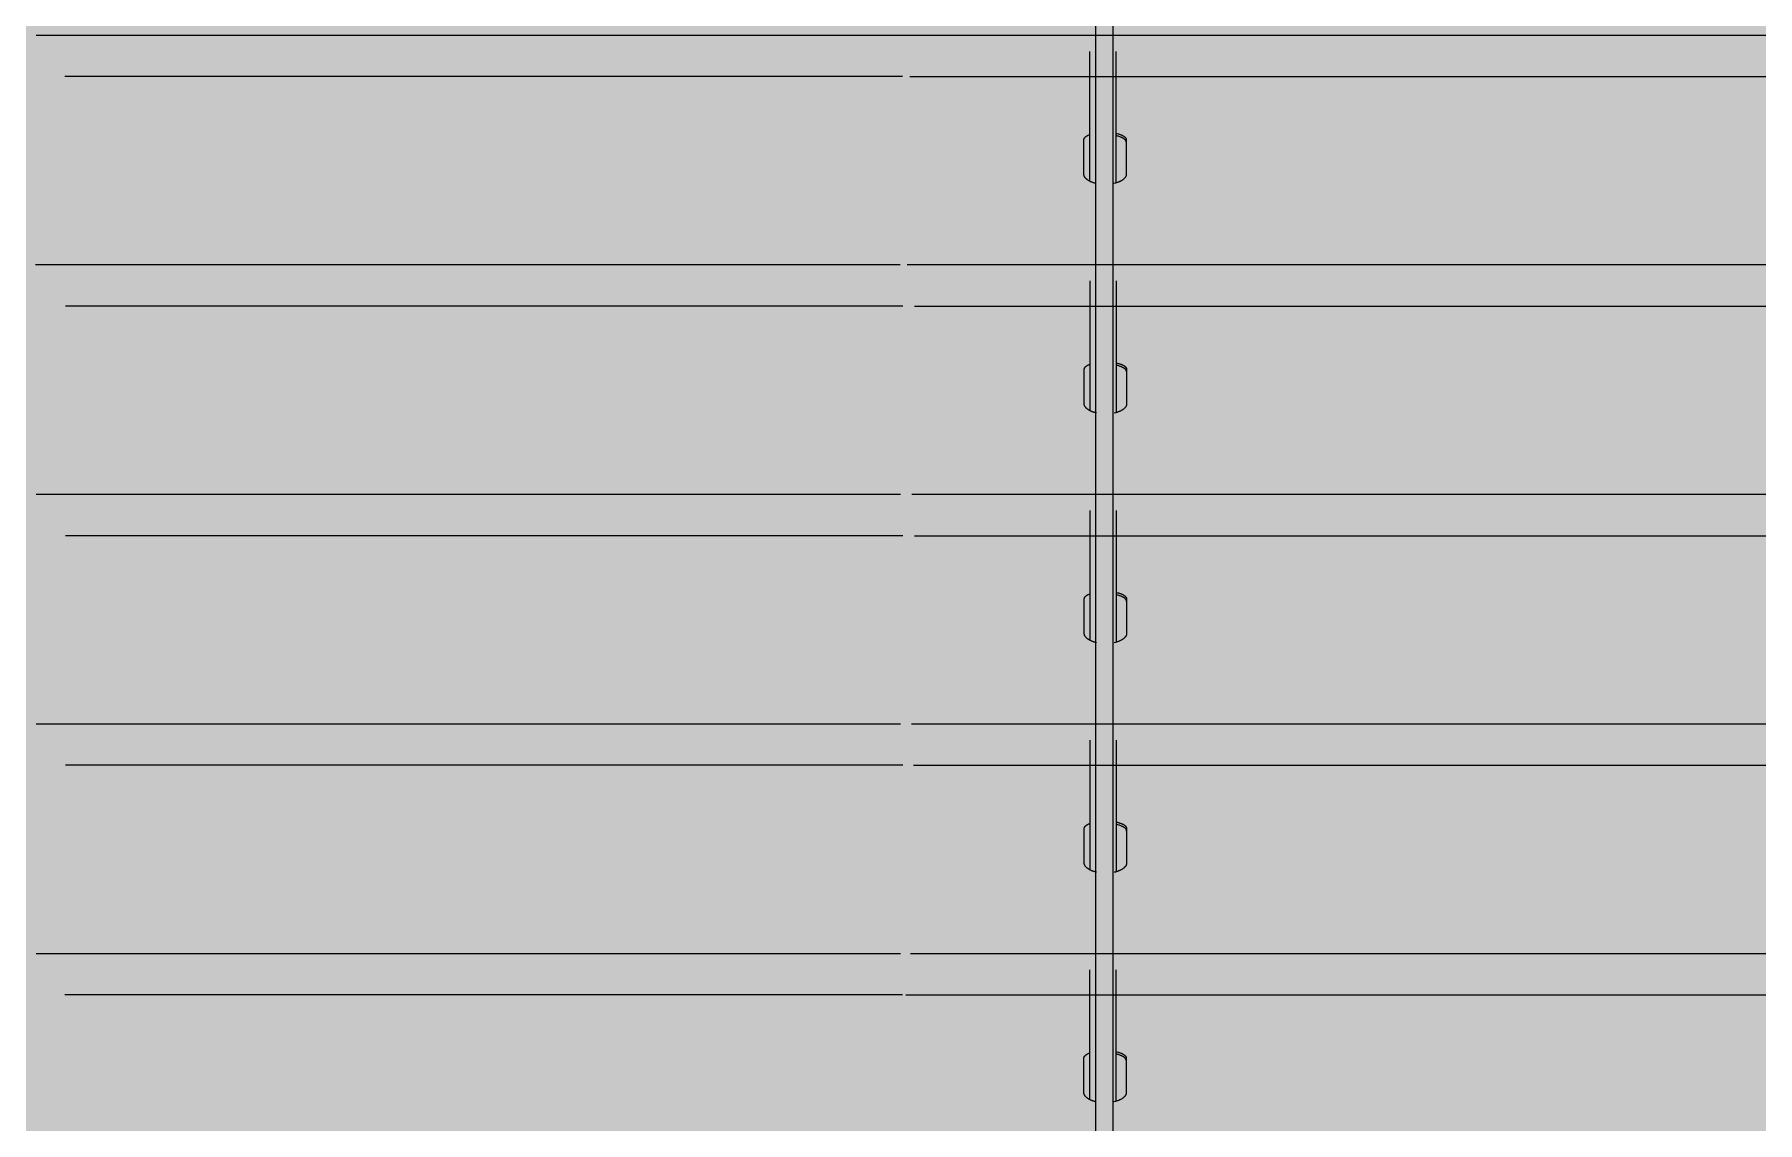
# Model space of a CAD drawing. Header units: millimetres. Extents: x 126 to 12547, y 1644 to 26714.
# Drawn here: x 840.5 to 934.3, y 25407.9 to 25467.1 of the extents above; entities that cross this region are included whole.
import ezdxf

# ---------------------------------------------------------------- set-up
doc = ezdxf.new("R2010")
doc.units = ezdxf.units.MM
doc.layers.add('cono piramide', color=4, linetype='Continuous')
for name, color, linetype, lineweight in [('F_ARREDI_pareti', 1, 'Continuous', 0), ('F_INFISSI', 4, 'Continuous', 5), ('F_MINERAL WALL', 6, 'Continuous', 5), ('F_Tendaggio', 252, 'Continuous', 5), ('F_VETRO', 140, 'Continuous', 5)]:
    doc.layers.add(name, color=color, linetype=linetype, lineweight=lineweight)

# ---------------------------------------------------------------- blocks, each defined once
blk = doc.blocks.new('TENDAGGIO_infisso piccolo_prospetto_fronte')
at = {"layer": 'F_Tendaggio'}
for p, q in [((734476.42, 513564.566), (734718.004, 513564.566)), ((734476.977, 513562.309), (734718.561, 513562.309)), ((734476.816, 513552.068), (734718.4, 513552.068)), ((734477.23, 513549.811), (734718.814, 513549.811)), ((734477.069, 513539.571), (734718.653, 513539.571)), ((734477.213, 513537.313), (734718.797, 513537.313)), ((734477.052, 513527.073), (734718.636, 513527.073)), ((734477.159, 513524.816), (734718.743, 513524.816)), ((734476.998, 513514.575), (734718.582, 513514.575)), ((734476.752, 513512.317), (734718.337, 513512.317))]:
    blk.add_line(p, q, dxfattribs=at)
for points in [[(734487.071, 514024.902), (734487.072, 513364.885)], [(734488.029, 513364.838), (734488.033, 513715.015)], [(734429.419, 513564.566), (734476.457, 513564.566)], [(734486.738, 513563.68), (734486.738, 513556.619)], [(734488.18, 513563.68), (734488.18, 513556.513)], [(734476.561, 513562.308), (734430.994, 513562.308)], [(734486.438, 513556.992), (734486.438, 513558.866), (734486.439, 513558.871), (734486.439, 513558.876), (734486.44, 513558.882), (734486.441, 513558.887), (734486.442, 513558.892), (734486.443, 513558.897), (734486.444, 513558.903), (734486.445, 513558.908), (734486.447, 513558.913), (734486.449, 513558.918), (734486.451, 513558.923), (734486.453, 513558.929), (734486.455, 513558.934), (734486.458, 513558.939), (734486.461, 513558.944), (734486.463, 513558.949), (734486.466, 513558.954), (734486.47, 513558.959), (734486.473, 513558.964), (734486.476, 513558.969), (734486.48, 513558.974), (734486.484, 513558.979), (734486.488, 513558.984), (734486.492, 513558.989), (734486.496, 513558.994), (734486.501, 513558.999), (734486.506, 513559.004), (734486.511, 513559.009), (734486.516, 513559.014), (734486.521, 513559.018), (734486.526, 513559.023), (734486.536, 513559.032), (734486.546, 513559.04), (734486.557, 513559.048), (734486.568, 513559.056), (734486.58, 513559.064), (734486.592, 513559.072), (734486.604, 513559.079), (734486.617, 513559.087), (734486.631, 513559.095), (734486.645, 513559.102), (734486.659, 513559.109), (734486.674, 513559.116), (734486.705, 513559.13), (734486.738, 513559.144)], [(734488.18, 513559.221), (734488.24, 513559.207), (734488.299, 513559.192), (734488.327, 513559.184), (734488.355, 513559.176), (734488.382, 513559.167), (734488.408, 513559.158), (734488.447, 513559.143), (734488.466, 513559.136), (734488.484, 513559.128), (734488.502, 513559.12), (734488.519, 513559.112), (734488.536, 513559.104), (734488.551, 513559.095), (734488.567, 513559.087), (734488.582, 513559.078), (734488.596, 513559.069), (734488.61, 513559.06), (734488.623, 513559.051), (734488.635, 513559.042), (734488.647, 513559.033), (734488.658, 513559.023), (734488.663, 513559.018), (734488.668, 513559.014), (734488.673, 513559.009), (734488.678, 513559.004), (734488.683, 513558.999), (734488.688, 513558.994), (734488.692, 513558.989), (734488.696, 513558.984), (734488.7, 513558.979), (734488.704, 513558.974), (734488.708, 513558.969), (734488.711, 513558.964), (734488.714, 513558.959), (734488.718, 513558.954), (734488.721, 513558.949), (734488.724, 513558.944), (734488.726, 513558.939), (734488.729, 513558.934), (734488.731, 513558.929), (734488.733, 513558.923), (734488.735, 513558.918), (734488.737, 513558.913), (734488.739, 513558.908), (734488.74, 513558.903), (734488.741, 513558.897), (734488.743, 513558.892), (734488.743, 513558.887), (734488.744, 513558.882), (734488.745, 513558.876), (734488.745, 513558.871), (734488.746, 513558.866), (734488.746, 513557.324), (734488.745, 513556.977), (734488.745, 513556.971), (734488.745, 513556.968), (734488.744, 513556.965), (734488.744, 513556.961), (734488.744, 513556.957), (734488.743, 513556.954), (734488.742, 513556.95), (734488.741, 513556.943), (734488.739, 513556.936), (734488.738, 513556.929), (734488.736, 513556.922), (734488.734, 513556.915), (734488.732, 513556.909), (734488.73, 513556.901), (734488.727, 513556.894), (734488.724, 513556.886), (734488.721, 513556.879), (734488.716, 513556.868), (734488.711, 513556.858), (734488.705, 513556.847), (734488.699, 513556.837), (734488.692, 513556.826), (734488.685, 513556.816), (734488.678, 513556.806), (734488.67, 513556.796), (734488.662, 513556.787), (734488.654, 513556.777), (734488.646, 513556.768), (734488.637, 513556.759), (734488.63, 513556.751), (734488.622, 513556.744), (734488.614, 513556.736), (734488.606, 513556.729), (734488.589, 513556.715), (734488.573, 513556.701), (734488.555, 513556.688), (734488.537, 513556.675), (734488.519, 513556.663), (734488.501, 513556.651), (734488.478, 513556.637), (734488.454, 513556.624), (734488.431, 513556.611), (734488.406, 513556.599), (734488.382, 513556.587), (734488.357, 513556.576), (734488.333, 513556.566), (734488.307, 513556.556), (734488.279, 513556.545), (734488.25, 513556.535), (734488.221, 513556.525), (734488.192, 513556.516), (734488.163, 513556.508), (734488.133, 513556.5), (734488.074, 513556.485)], [(734488.746, 513558.73), (734488.745, 513558.736), (734488.745, 513558.742), (734488.745, 513558.747), (734488.744, 513558.753), (734488.743, 513558.759), (734488.742, 513558.765), (734488.74, 513558.771), (734488.739, 513558.776), (734488.737, 513558.782), (734488.735, 513558.788), (734488.733, 513558.794), (734488.73, 513558.8), (734488.728, 513558.805), (734488.725, 513558.811), (734488.722, 513558.816), (734488.719, 513558.822), (734488.715, 513558.827), (734488.711, 513558.833), (734488.707, 513558.839), (734488.703, 513558.844), (734488.699, 513558.85), (734488.695, 513558.855), (734488.69, 513558.861), (734488.685, 513558.866), (734488.68, 513558.871), (734488.675, 513558.877), (734488.669, 513558.882), (734488.663, 513558.887), (734488.657, 513558.893), (734488.651, 513558.898), (734488.645, 513558.903), (734488.639, 513558.908), (734488.625, 513558.919), (734488.611, 513558.929), (734488.596, 513558.939), (734488.58, 513558.948), (734488.563, 513558.958), (734488.546, 513558.967), (734488.528, 513558.976), (734488.509, 513558.986), (734488.492, 513558.993), (734488.475, 513559.001), (734488.438, 513559.016), (734488.399, 513559.03), (734488.359, 513559.043), (734488.316, 513559.056), (734488.272, 513559.068), (734488.227, 513559.079), (734488.18, 513559.09)], [(734487.112, 513556.485), (734487.079, 513556.492), (734487.047, 513556.501), (734487.014, 513556.51), (734486.983, 513556.519), (734486.952, 513556.529), (734486.922, 513556.539), (734486.892, 513556.55), (734486.864, 513556.561), (734486.836, 513556.572), (734486.808, 513556.585), (734486.782, 513556.597), (734486.756, 513556.61), (734486.731, 513556.623), (734486.707, 513556.637), (734486.684, 513556.651), (734486.661, 513556.665), (734486.648, 513556.674), (734486.635, 513556.683), (734486.622, 513556.693), (734486.61, 513556.702), (734486.598, 513556.712), (734486.587, 513556.721), (734486.576, 513556.731), (734486.565, 513556.74), (734486.555, 513556.75), (734486.545, 513556.76), (734486.536, 513556.77), (734486.527, 513556.78), (734486.519, 513556.79), (734486.51, 513556.801), (734486.503, 513556.811), (734486.495, 513556.821), (734486.489, 513556.831), (734486.482, 513556.842), (734486.476, 513556.852), (734486.471, 513556.863), (734486.466, 513556.873), (734486.463, 513556.879), (734486.461, 513556.884), (734486.459, 513556.889), (734486.457, 513556.895), (734486.455, 513556.9), (734486.453, 513556.905), (734486.451, 513556.911), (734486.449, 513556.916), (734486.448, 513556.921), (734486.447, 513556.927), (734486.445, 513556.932), (734486.444, 513556.938), (734486.443, 513556.943), (734486.442, 513556.948), (734486.441, 513556.954), (734486.44, 513556.959), (734486.44, 513556.965), (734486.439, 513556.97), (734486.439, 513556.975), (734486.439, 513556.981), (734486.438, 513556.986), (734486.438, 513556.992)], [(734429.398, 513552.068), (734476.436, 513552.068)], [(734486.758, 513551.182), (734486.758, 513544.122)], [(734488.2, 513551.182), (734488.2, 513544.015)], [(734476.581, 513549.811), (734431.014, 513549.811)], [(734486.459, 513544.494), (734486.459, 513546.368), (734486.459, 513546.374), (734486.46, 513546.379), (734486.46, 513546.384), (734486.461, 513546.39), (734486.462, 513546.395), (734486.463, 513546.4), (734486.464, 513546.405), (734486.466, 513546.411), (734486.468, 513546.416), (734486.469, 513546.421), (734486.471, 513546.426), (734486.474, 513546.431), (734486.476, 513546.436), (734486.478, 513546.442), (734486.481, 513546.447), (734486.484, 513546.452), (734486.487, 513546.457), (734486.49, 513546.462), (734486.493, 513546.467), (734486.497, 513546.472), (734486.501, 513546.477), (734486.504, 513546.482), (734486.508, 513546.487), (734486.513, 513546.492), (734486.517, 513546.497), (734486.521, 513546.502), (734486.526, 513546.507), (734486.531, 513546.511), (734486.536, 513546.516), (734486.541, 513546.521), (734486.547, 513546.526), (734486.556, 513546.534), (734486.567, 513546.542), (734486.577, 513546.551), (734486.588, 513546.559), (734486.6, 513546.566), (734486.612, 513546.574), (734486.625, 513546.582), (734486.638, 513546.59), (734486.651, 513546.597), (734486.665, 513546.604), (734486.68, 513546.612), (734486.695, 513546.619), (734486.725, 513546.633), (734486.758, 513546.646)], [(734488.2, 513546.723), (734488.261, 513546.71), (734488.319, 513546.695), (734488.348, 513546.687), (734488.375, 513546.678), (734488.402, 513546.67), (734488.429, 513546.66), (734488.468, 513546.646), (734488.486, 513546.638), (734488.505, 513546.631), (734488.522, 513546.623), (734488.539, 513546.615), (734488.556, 513546.606), (734488.572, 513546.598), (734488.587, 513546.589), (734488.602, 513546.581), (734488.616, 513546.572), (734488.63, 513546.563), (734488.643, 513546.554), (734488.655, 513546.545), (734488.667, 513546.535), (734488.678, 513546.526), (734488.684, 513546.521), (734488.689, 513546.516), (734488.694, 513546.511), (734488.699, 513546.507), (734488.704, 513546.502), (734488.708, 513546.497), (734488.712, 513546.492), (734488.717, 513546.487), (734488.721, 513546.482), (734488.724, 513546.477), (734488.728, 513546.472), (734488.732, 513546.467), (734488.735, 513546.462), (734488.738, 513546.457), (734488.741, 513546.452), (734488.744, 513546.447), (734488.747, 513546.442), (734488.749, 513546.436), (734488.752, 513546.431), (734488.754, 513546.426), (734488.756, 513546.421), (734488.757, 513546.416), (734488.759, 513546.411), (734488.761, 513546.405), (734488.762, 513546.4), (734488.763, 513546.395), (734488.764, 513546.39), (734488.765, 513546.384), (734488.765, 513546.379), (734488.766, 513546.374), (734488.766, 513546.368), (734488.766, 513544.827), (734488.766, 513544.48), (734488.765, 513544.473), (734488.765, 513544.47), (734488.765, 513544.467), (734488.765, 513544.463), (734488.764, 513544.46), (734488.764, 513544.456), (734488.763, 513544.453), (734488.762, 513544.445), (734488.76, 513544.438), (734488.758, 513544.431), (734488.757, 513544.425), (734488.755, 513544.418), (734488.753, 513544.411), (734488.75, 513544.404), (734488.748, 513544.396), (734488.745, 513544.389), (734488.741, 513544.382), (734488.736, 513544.371), (734488.731, 513544.36), (734488.725, 513544.35), (734488.719, 513544.339), (734488.713, 513544.329), (734488.706, 513544.319), (734488.698, 513544.309), (734488.691, 513544.299), (734488.683, 513544.289), (734488.675, 513544.28), (734488.667, 513544.271), (734488.658, 513544.262), (734488.65, 513544.254), (734488.643, 513544.246), (734488.635, 513544.239), (734488.627, 513544.231), (734488.61, 513544.217), (734488.593, 513544.203), (734488.576, 513544.19), (734488.558, 513544.178), (734488.54, 513544.165), (734488.521, 513544.154), (734488.498, 513544.14), (734488.475, 513544.126), (734488.451, 513544.114), (734488.427, 513544.101), (734488.403, 513544.09), (734488.378, 513544.079), (734488.353, 513544.068), (734488.328, 513544.058), (734488.299, 513544.048), (734488.271, 513544.037), (734488.242, 513544.028), (734488.212, 513544.019), (734488.183, 513544.01), (734488.154, 513544.002), (734488.094, 513543.988)], [(734488.766, 513546.232), (734488.766, 513546.238), (734488.766, 513546.244), (734488.765, 513546.25), (734488.764, 513546.256), (734488.763, 513546.262), (734488.762, 513546.267), (734488.761, 513546.273), (734488.759, 513546.279), (734488.757, 513546.285), (734488.755, 513546.291), (734488.753, 513546.297), (734488.751, 513546.302), (734488.748, 513546.308), (734488.745, 513546.314), (734488.742, 513546.319), (734488.739, 513546.324), (734488.736, 513546.33), (734488.732, 513546.336), (734488.728, 513546.341), (734488.724, 513546.347), (734488.72, 513546.352), (734488.715, 513546.358), (734488.71, 513546.363), (734488.705, 513546.369), (734488.7, 513546.374), (734488.695, 513546.379), (734488.69, 513546.385), (734488.684, 513546.39), (734488.678, 513546.395), (734488.672, 513546.401), (734488.666, 513546.406), (734488.659, 513546.411), (734488.646, 513546.421), (734488.631, 513546.431), (734488.616, 513546.441), (734488.6, 513546.451), (734488.584, 513546.46), (734488.567, 513546.47), (734488.549, 513546.479), (734488.53, 513546.488), (734488.513, 513546.496), (734488.495, 513546.504), (734488.458, 513546.518), (734488.42, 513546.533), (734488.379, 513546.546), (734488.337, 513546.559), (734488.293, 513546.571), (734488.247, 513546.582), (734488.2, 513546.592)], [(734487.133, 513543.987), (734487.1, 513543.995), (734487.067, 513544.003), (734487.035, 513544.012), (734487.003, 513544.022), (734486.973, 513544.031), (734486.942, 513544.042), (734486.913, 513544.052), (734486.884, 513544.064), (734486.856, 513544.075), (734486.829, 513544.087), (734486.802, 513544.1), (734486.776, 513544.112), (734486.751, 513544.126), (734486.727, 513544.139), (734486.704, 513544.153), (734486.682, 513544.168), (734486.668, 513544.177), (734486.655, 513544.186), (734486.643, 513544.195), (734486.631, 513544.205), (734486.619, 513544.214), (734486.607, 513544.224), (734486.596, 513544.233), (734486.586, 513544.243), (734486.576, 513544.253), (734486.566, 513544.263), (734486.556, 513544.273), (734486.548, 513544.283), (734486.539, 513544.293), (734486.531, 513544.303), (734486.523, 513544.313), (734486.516, 513544.324), (734486.509, 513544.334), (734486.503, 513544.344), (734486.497, 513544.355), (734486.491, 513544.365), (734486.486, 513544.376), (734486.484, 513544.381), (734486.481, 513544.387), (734486.479, 513544.392), (734486.477, 513544.397), (734486.475, 513544.403), (734486.473, 513544.408), (734486.472, 513544.413), (734486.47, 513544.419), (734486.468, 513544.424), (734486.467, 513544.429), (734486.466, 513544.435), (734486.465, 513544.44), (734486.463, 513544.446), (734486.463, 513544.451), (734486.462, 513544.456), (734486.461, 513544.462), (734486.46, 513544.467), (734486.46, 513544.473), (734486.459, 513544.478), (734486.459, 513544.483), (734486.459, 513544.489), (734486.459, 513544.494)], [(734429.419, 513539.571), (734476.457, 513539.571)], [(734486.758, 513538.685), (734486.758, 513531.625)], [(734488.2, 513538.685), (734488.2, 513531.518)], [(734476.581, 513537.314), (734431.014, 513537.314)], [(734486.459, 513531.997), (734486.459, 513533.871), (734486.459, 513533.876), (734486.46, 513533.882), (734486.46, 513533.887), (734486.461, 513533.892), (734486.462, 513533.897), (734486.463, 513533.903), (734486.464, 513533.908), (734486.466, 513533.913), (734486.468, 513533.918), (734486.469, 513533.924), (734486.471, 513533.929), (734486.474, 513533.934), (734486.476, 513533.939), (734486.478, 513533.944), (734486.481, 513533.949), (734486.484, 513533.954), (734486.487, 513533.959), (734486.49, 513533.964), (734486.493, 513533.97), (734486.497, 513533.975), (734486.501, 513533.98), (734486.504, 513533.985), (734486.508, 513533.99), (734486.513, 513533.994), (734486.517, 513533.999), (734486.521, 513534.004), (734486.526, 513534.009), (734486.531, 513534.014), (734486.536, 513534.019), (734486.541, 513534.024), (734486.547, 513534.028), (734486.556, 513534.037), (734486.567, 513534.045), (734486.577, 513534.053), (734486.588, 513534.061), (734486.6, 513534.069), (734486.612, 513534.077), (734486.625, 513534.085), (734486.638, 513534.092), (734486.651, 513534.1), (734486.665, 513534.107), (734486.68, 513534.114), (734486.695, 513534.121), (734486.725, 513534.135), (734486.758, 513534.149)], [(734488.2, 513534.226), (734488.261, 513534.212), (734488.319, 513534.197), (734488.348, 513534.189), (734488.375, 513534.181), (734488.402, 513534.172), (734488.429, 513534.163), (734488.468, 513534.148), (734488.486, 513534.141), (734488.505, 513534.133), (734488.522, 513534.125), (734488.539, 513534.117), (734488.556, 513534.109), (734488.572, 513534.101), (734488.587, 513534.092), (734488.602, 513534.083), (734488.616, 513534.075), (734488.63, 513534.066), (734488.643, 513534.057), (734488.655, 513534.047), (734488.667, 513534.038), (734488.678, 513534.028), (734488.684, 513534.024), (734488.689, 513534.019), (734488.694, 513534.014), (734488.699, 513534.009), (734488.704, 513534.004), (734488.708, 513533.999), (734488.712, 513533.994), (734488.717, 513533.99), (734488.721, 513533.985), (734488.724, 513533.98), (734488.728, 513533.975), (734488.732, 513533.97), (734488.735, 513533.964), (734488.738, 513533.959), (734488.741, 513533.954), (734488.744, 513533.949), (734488.747, 513533.944), (734488.749, 513533.939), (734488.752, 513533.934), (734488.754, 513533.929), (734488.756, 513533.924), (734488.757, 513533.918), (734488.759, 513533.913), (734488.761, 513533.908), (734488.762, 513533.903), (734488.763, 513533.897), (734488.764, 513533.892), (734488.765, 513533.887), (734488.765, 513533.882), (734488.766, 513533.876), (734488.766, 513533.871), (734488.766, 513532.33), (734488.766, 513531.982), (734488.765, 513531.976), (734488.765, 513531.973), (734488.765, 513531.97), (734488.765, 513531.966), (734488.764, 513531.962), (734488.764, 513531.959), (734488.763, 513531.955), (734488.762, 513531.948), (734488.76, 513531.941), (734488.758, 513531.934), (734488.757, 513531.927), (734488.755, 513531.921), (734488.753, 513531.914), (734488.75, 513531.906), (734488.748, 513531.899), (734488.745, 513531.892), (734488.741, 513531.884), (734488.736, 513531.873), (734488.731, 513531.863), (734488.725, 513531.852), (734488.719, 513531.842), (734488.713, 513531.832), (734488.706, 513531.821), (734488.698, 513531.811), (734488.691, 513531.801), (734488.683, 513531.792), (734488.675, 513531.782), (734488.667, 513531.773), (734488.658, 513531.764), (734488.65, 513531.756), (734488.643, 513531.749), (734488.635, 513531.741), (734488.627, 513531.734), (734488.61, 513531.72), (734488.593, 513531.706), (734488.576, 513531.693), (734488.558, 513531.68), (734488.54, 513531.668), (734488.521, 513531.656), (734488.498, 513531.642), (734488.475, 513531.629), (734488.451, 513531.616), (734488.427, 513531.604), (734488.403, 513531.593), (734488.378, 513531.582), (734488.353, 513531.571), (734488.328, 513531.561), (734488.299, 513531.55), (734488.271, 513531.54), (734488.242, 513531.53), (734488.212, 513531.521), (734488.183, 513531.513), (734488.154, 513531.505), (734488.094, 513531.49)], [(734488.766, 513533.735), (734488.766, 513533.741), (734488.766, 513533.747), (734488.765, 513533.753), (734488.764, 513533.758), (734488.763, 513533.764), (734488.762, 513533.77), (734488.761, 513533.776), (734488.759, 513533.781), (734488.757, 513533.787), (734488.755, 513533.793), (734488.753, 513533.799), (734488.751, 513533.805), (734488.748, 513533.811), (734488.745, 513533.816), (734488.742, 513533.822), (734488.739, 513533.827), (734488.736, 513533.833), (734488.732, 513533.838), (734488.728, 513533.844), (734488.724, 513533.849), (734488.72, 513533.855), (734488.715, 513533.86), (734488.71, 513533.866), (734488.705, 513533.871), (734488.7, 513533.877), (734488.695, 513533.882), (734488.69, 513533.887), (734488.684, 513533.893), (734488.678, 513533.898), (734488.672, 513533.903), (734488.666, 513533.908), (734488.659, 513533.914), (734488.646, 513533.924), (734488.631, 513533.934), (734488.616, 513533.944), (734488.6, 513533.953), (734488.584, 513533.963), (734488.567, 513533.972), (734488.549, 513533.982), (734488.53, 513533.991), (734488.513, 513533.999), (734488.495, 513534.006), (734488.458, 513534.021), (734488.42, 513534.035), (734488.379, 513534.049), (734488.337, 513534.061), (734488.293, 513534.073), (734488.247, 513534.084), (734488.2, 513534.095)], [(734487.133, 513531.49), (734487.1, 513531.498), (734487.067, 513531.506), (734487.035, 513531.515), (734487.003, 513531.524), (734486.973, 513531.534), (734486.942, 513531.544), (734486.913, 513531.555), (734486.884, 513531.566), (734486.856, 513531.578), (734486.829, 513531.59), (734486.802, 513531.602), (734486.776, 513531.615), (734486.751, 513531.628), (734486.727, 513531.642), (734486.704, 513531.656), (734486.682, 513531.67), (734486.668, 513531.679), (734486.655, 513531.689), (734486.643, 513531.698), (734486.631, 513531.707), (734486.619, 513531.717), (734486.607, 513531.726), (734486.596, 513531.736), (734486.586, 513531.746), (734486.576, 513531.756), (734486.566, 513531.765), (734486.556, 513531.775), (734486.548, 513531.785), (734486.539, 513531.796), (734486.531, 513531.806), (734486.523, 513531.816), (734486.516, 513531.826), (734486.509, 513531.837), (734486.503, 513531.847), (734486.497, 513531.858), (734486.491, 513531.868), (734486.486, 513531.879), (734486.484, 513531.884), (734486.481, 513531.889), (734486.479, 513531.895), (734486.477, 513531.9), (734486.475, 513531.905), (734486.473, 513531.911), (734486.472, 513531.916), (734486.47, 513531.921), (734486.468, 513531.927), (734486.467, 513531.932), (734486.466, 513531.937), (734486.465, 513531.943), (734486.463, 513531.948), (734486.463, 513531.954), (734486.462, 513531.959), (734486.461, 513531.964), (734486.46, 513531.97), (734486.46, 513531.975), (734486.459, 513531.981), (734486.459, 513531.986), (734486.459, 513531.991), (734486.459, 513531.997)], [(734429.419, 513527.073), (734476.457, 513527.073)], [(734486.758, 513526.188), (734486.758, 513519.127)], [(734486.758, 513526.188), (734486.758, 513519.127)], [(734488.2, 513526.188), (734488.2, 513519.02)], [(734488.2, 513526.188), (734488.2, 513519.02)], [(734476.581, 513524.816), (734431.014, 513524.816)], [(734476.581, 513524.816), (734431.014, 513524.816)], [(734486.459, 513519.499), (734486.459, 513521.374), (734486.459, 513521.379), (734486.46, 513521.384), (734486.46, 513521.39), (734486.461, 513521.395), (734486.462, 513521.4), (734486.463, 513521.405), (734486.464, 513521.41), (734486.466, 513521.416), (734486.468, 513521.421), (734486.469, 513521.426), (734486.471, 513521.431), (734486.474, 513521.436), (734486.476, 513521.442), (734486.478, 513521.447), (734486.481, 513521.452), (734486.484, 513521.457), (734486.487, 513521.462), (734486.49, 513521.467), (734486.493, 513521.472), (734486.497, 513521.477), (734486.501, 513521.482), (734486.504, 513521.487), (734486.508, 513521.492), (734486.513, 513521.497), (734486.517, 513521.502), (734486.521, 513521.507), (734486.526, 513521.512), (734486.531, 513521.517), (734486.536, 513521.521), (734486.541, 513521.526), (734486.547, 513521.531), (734486.556, 513521.539), (734486.567, 513521.548), (734486.577, 513521.556), (734486.588, 513521.564), (734486.6, 513521.572), (734486.612, 513521.58), (734486.625, 513521.587), (734486.638, 513521.595), (734486.651, 513521.602), (734486.665, 513521.61), (734486.68, 513521.617), (734486.695, 513521.624), (734486.725, 513521.638), (734486.758, 513521.651)], [(734486.459, 513519.499), (734486.459, 513521.374), (734486.459, 513521.379), (734486.46, 513521.384), (734486.46, 513521.389), (734486.461, 513521.395), (734486.462, 513521.4), (734486.463, 513521.405), (734486.464, 513521.41), (734486.466, 513521.416), (734486.468, 513521.421), (734486.469, 513521.426), (734486.471, 513521.431), (734486.474, 513521.436), (734486.476, 513521.442), (734486.478, 513521.447), (734486.481, 513521.452), (734486.484, 513521.457), (734486.487, 513521.462), (734486.49, 513521.467), (734486.493, 513521.472), (734486.497, 513521.477), (734486.501, 513521.482), (734486.504, 513521.487), (734486.508, 513521.492), (734486.513, 513521.497), (734486.517, 513521.502), (734486.521, 513521.507), (734486.526, 513521.512), (734486.531, 513521.517), (734486.536, 513521.521), (734486.541, 513521.526), (734486.547, 513521.531), (734486.556, 513521.539), (734486.567, 513521.548), (734486.577, 513521.556), (734486.588, 513521.564), (734486.6, 513521.572), (734486.612, 513521.579), (734486.625, 513521.587), (734486.638, 513521.595), (734486.651, 513521.602), (734486.665, 513521.61), (734486.68, 513521.617), (734486.695, 513521.624), (734486.725, 513521.638), (734486.758, 513521.651)], [(734488.2, 513521.729), (734488.261, 513521.715), (734488.319, 513521.7), (734488.348, 513521.692), (734488.375, 513521.683), (734488.402, 513521.675), (734488.429, 513521.666), (734488.468, 513521.651), (734488.486, 513521.643), (734488.505, 513521.636), (734488.522, 513521.628), (734488.539, 513521.62), (734488.556, 513521.612), (734488.572, 513521.603), (734488.587, 513521.595), (734488.602, 513521.586), (734488.616, 513521.577), (734488.63, 513521.568), (734488.643, 513521.559), (734488.655, 513521.55), (734488.667, 513521.541), (734488.678, 513521.531), (734488.684, 513521.526), (734488.689, 513521.521), (734488.694, 513521.517), (734488.699, 513521.512), (734488.704, 513521.507), (734488.708, 513521.502), (734488.712, 513521.497), (734488.717, 513521.492), (734488.721, 513521.487), (734488.724, 513521.482), (734488.728, 513521.477), (734488.732, 513521.472), (734488.735, 513521.467), (734488.738, 513521.462), (734488.741, 513521.457), (734488.744, 513521.452), (734488.747, 513521.447), (734488.749, 513521.442), (734488.752, 513521.436), (734488.754, 513521.431), (734488.756, 513521.426), (734488.757, 513521.421), (734488.759, 513521.416), (734488.761, 513521.41), (734488.762, 513521.405), (734488.763, 513521.4), (734488.764, 513521.395), (734488.765, 513521.39), (734488.765, 513521.384), (734488.766, 513521.379), (734488.766, 513521.374), (734488.766, 513519.832), (734488.766, 513519.485), (734488.765, 513519.479), (734488.765, 513519.475), (734488.765, 513519.472), (734488.765, 513519.469), (734488.764, 513519.465), (734488.764, 513519.461), (734488.763, 513519.458), (734488.762, 513519.451), (734488.76, 513519.443), (734488.758, 513519.437), (734488.757, 513519.43), (734488.755, 513519.423), (734488.753, 513519.417), (734488.75, 513519.409), (734488.748, 513519.402), (734488.745, 513519.394), (734488.741, 513519.387), (734488.736, 513519.376), (734488.731, 513519.365), (734488.725, 513519.355), (734488.719, 513519.345), (734488.713, 513519.334), (734488.706, 513519.324), (734488.698, 513519.314), (734488.691, 513519.304), (734488.683, 513519.294), (734488.675, 513519.285), (734488.667, 513519.276), (734488.658, 513519.267), (734488.65, 513519.259), (734488.643, 513519.251), (734488.635, 513519.244), (734488.627, 513519.237), (734488.61, 513519.222), (734488.593, 513519.209), (734488.576, 513519.195), (734488.558, 513519.183), (734488.54, 513519.171), (734488.521, 513519.159), (734488.498, 513519.145), (734488.475, 513519.132), (734488.451, 513519.119), (734488.427, 513519.107), (734488.403, 513519.095), (734488.378, 513519.084), (734488.353, 513519.074), (734488.328, 513519.064), (734488.299, 513519.053), (734488.271, 513519.043), (734488.242, 513519.033), (734488.212, 513519.024), (734488.183, 513519.015), (734488.154, 513519.007), (734488.094, 513518.993)], [(734488.2, 513521.728), (734488.261, 513521.715), (734488.319, 513521.7), (734488.348, 513521.692), (734488.375, 513521.683), (734488.402, 513521.675), (734488.429, 513521.666), (734488.468, 513521.651), (734488.486, 513521.643), (734488.505, 513521.636), (734488.522, 513521.628), (734488.539, 513521.62), (734488.556, 513521.612), (734488.572, 513521.603), (734488.587, 513521.595), (734488.602, 513521.586), (734488.616, 513521.577), (734488.63, 513521.568), (734488.643, 513521.559), (734488.655, 513521.55), (734488.667, 513521.541), (734488.678, 513521.531), (734488.684, 513521.526), (734488.689, 513521.521), (734488.694, 513521.517), (734488.699, 513521.512), (734488.704, 513521.507), (734488.708, 513521.502), (734488.712, 513521.497), (734488.717, 513521.492), (734488.721, 513521.487), (734488.724, 513521.482), (734488.728, 513521.477), (734488.732, 513521.472), (734488.735, 513521.467), (734488.738, 513521.462), (734488.741, 513521.457), (734488.744, 513521.452), (734488.747, 513521.447), (734488.749, 513521.442), (734488.752, 513521.436), (734488.754, 513521.431), (734488.756, 513521.426), (734488.757, 513521.421), (734488.759, 513521.416), (734488.761, 513521.41), (734488.762, 513521.405), (734488.763, 513521.4), (734488.764, 513521.395), (734488.765, 513521.389), (734488.765, 513521.384), (734488.766, 513521.379), (734488.766, 513521.374), (734488.766, 513519.832), (734488.766, 513519.485), (734488.765, 513519.479), (734488.765, 513519.475), (734488.765, 513519.472), (734488.765, 513519.469), (734488.764, 513519.465), (734488.764, 513519.461), (734488.763, 513519.458), (734488.762, 513519.451), (734488.76, 513519.443), (734488.758, 513519.437), (734488.757, 513519.43), (734488.755, 513519.423), (734488.753, 513519.417), (734488.75, 513519.409), (734488.748, 513519.402), (734488.745, 513519.394), (734488.741, 513519.387), (734488.736, 513519.376), (734488.731, 513519.365), (734488.725, 513519.355), (734488.719, 513519.345), (734488.713, 513519.334), (734488.706, 513519.324), (734488.698, 513519.314), (734488.691, 513519.304), (734488.683, 513519.294), (734488.675, 513519.285), (734488.667, 513519.276), (734488.658, 513519.267), (734488.65, 513519.259), (734488.643, 513519.251), (734488.635, 513519.244), (734488.627, 513519.237), (734488.61, 513519.222), (734488.593, 513519.209), (734488.576, 513519.195), (734488.558, 513519.183), (734488.54, 513519.171), (734488.521, 513519.159), (734488.498, 513519.145), (734488.475, 513519.132), (734488.451, 513519.119), (734488.427, 513519.107), (734488.403, 513519.095), (734488.378, 513519.084), (734488.353, 513519.074), (734488.328, 513519.064), (734488.299, 513519.053), (734488.271, 513519.043), (734488.242, 513519.033), (734488.212, 513519.024), (734488.183, 513519.015), (734488.154, 513519.007), (734488.094, 513518.993)], [(734488.766, 513521.238), (734488.766, 513521.243), (734488.766, 513521.249), (734488.765, 513521.255), (734488.764, 513521.261), (734488.763, 513521.267), (734488.762, 513521.273), (734488.761, 513521.278), (734488.759, 513521.284), (734488.757, 513521.29), (734488.755, 513521.296), (734488.753, 513521.302), (734488.751, 513521.307), (734488.748, 513521.313), (734488.745, 513521.319), (734488.742, 513521.324), (734488.739, 513521.33), (734488.736, 513521.335), (734488.732, 513521.341), (734488.728, 513521.346), (734488.724, 513521.352), (734488.72, 513521.358), (734488.715, 513521.363), (734488.71, 513521.368), (734488.705, 513521.374), (734488.7, 513521.379), (734488.695, 513521.385), (734488.69, 513521.39), (734488.684, 513521.395), (734488.678, 513521.401), (734488.672, 513521.406), (734488.666, 513521.411), (734488.659, 513521.416), (734488.646, 513521.426), (734488.631, 513521.436), (734488.616, 513521.446), (734488.6, 513521.456), (734488.584, 513521.466), (734488.567, 513521.475), (734488.549, 513521.484), (734488.53, 513521.493), (734488.513, 513521.501), (734488.495, 513521.509), (734488.458, 513521.524), (734488.42, 513521.538), (734488.379, 513521.551), (734488.337, 513521.564), (734488.293, 513521.576), (734488.247, 513521.587), (734488.2, 513521.597)], [(734488.766, 513521.238), (734488.766, 513521.243), (734488.766, 513521.249), (734488.765, 513521.255), (734488.764, 513521.261), (734488.763, 513521.267), (734488.762, 513521.273), (734488.761, 513521.278), (734488.759, 513521.284), (734488.757, 513521.29), (734488.755, 513521.296), (734488.753, 513521.302), (734488.751, 513521.307), (734488.748, 513521.313), (734488.745, 513521.319), (734488.742, 513521.324), (734488.739, 513521.33), (734488.736, 513521.335), (734488.732, 513521.341), (734488.728, 513521.346), (734488.724, 513521.352), (734488.72, 513521.357), (734488.715, 513521.363), (734488.71, 513521.368), (734488.705, 513521.374), (734488.7, 513521.379), (734488.695, 513521.385), (734488.69, 513521.39), (734488.684, 513521.395), (734488.678, 513521.401), (734488.672, 513521.406), (734488.666, 513521.411), (734488.659, 513521.416), (734488.646, 513521.426), (734488.631, 513521.436), (734488.616, 513521.446), (734488.6, 513521.456), (734488.584, 513521.466), (734488.567, 513521.475), (734488.549, 513521.484), (734488.53, 513521.493), (734488.513, 513521.501), (734488.495, 513521.509), (734488.458, 513521.524), (734488.42, 513521.538), (734488.379, 513521.551), (734488.337, 513521.564), (734488.293, 513521.576), (734488.247, 513521.587), (734488.2, 513521.597)], [(734487.133, 513518.992), (734487.1, 513519), (734487.067, 513519.009), (734487.035, 513519.017), (734487.003, 513519.027), (734486.973, 513519.037), (734486.942, 513519.047), (734486.913, 513519.058), (734486.884, 513519.069), (734486.856, 513519.08), (734486.829, 513519.092), (734486.802, 513519.105), (734486.776, 513519.118), (734486.751, 513519.131), (734486.727, 513519.145), (734486.704, 513519.159), (734486.682, 513519.173), (734486.668, 513519.182), (734486.655, 513519.191), (734486.643, 513519.2), (734486.631, 513519.21), (734486.619, 513519.219), (734486.607, 513519.229), (734486.596, 513519.239), (734486.586, 513519.248), (734486.576, 513519.258), (734486.566, 513519.268), (734486.556, 513519.278), (734486.548, 513519.288), (734486.539, 513519.298), (734486.531, 513519.308), (734486.523, 513519.319), (734486.516, 513519.329), (734486.509, 513519.339), (734486.503, 513519.35), (734486.497, 513519.36), (734486.491, 513519.371), (734486.486, 513519.381), (734486.484, 513519.387), (734486.481, 513519.392), (734486.479, 513519.397), (734486.477, 513519.402), (734486.475, 513519.408), (734486.473, 513519.413), (734486.472, 513519.419), (734486.47, 513519.424), (734486.468, 513519.429), (734486.467, 513519.435), (734486.466, 513519.44), (734486.465, 513519.445), (734486.463, 513519.451), (734486.463, 513519.456), (734486.462, 513519.462), (734486.461, 513519.467), (734486.46, 513519.472), (734486.46, 513519.478), (734486.459, 513519.483), (734486.459, 513519.489), (734486.459, 513519.494), (734486.459, 513519.499)], [(734487.133, 513518.992), (734487.1, 513519), (734487.067, 513519.009), (734487.035, 513519.017), (734487.003, 513519.027), (734486.973, 513519.037), (734486.942, 513519.047), (734486.913, 513519.058), (734486.884, 513519.069), (734486.856, 513519.08), (734486.829, 513519.092), (734486.802, 513519.105), (734486.776, 513519.118), (734486.751, 513519.131), (734486.727, 513519.144), (734486.704, 513519.159), (734486.682, 513519.173), (734486.668, 513519.182), (734486.655, 513519.191), (734486.643, 513519.2), (734486.631, 513519.21), (734486.619, 513519.219), (734486.607, 513519.229), (734486.596, 513519.239), (734486.586, 513519.248), (734486.576, 513519.258), (734486.566, 513519.268), (734486.556, 513519.278), (734486.548, 513519.288), (734486.539, 513519.298), (734486.531, 513519.308), (734486.523, 513519.319), (734486.516, 513519.329), (734486.509, 513519.339), (734486.503, 513519.35), (734486.497, 513519.36), (734486.491, 513519.371), (734486.486, 513519.381), (734486.484, 513519.387), (734486.481, 513519.392), (734486.479, 513519.397), (734486.477, 513519.402), (734486.475, 513519.408), (734486.473, 513519.413), (734486.472, 513519.418), (734486.47, 513519.424), (734486.468, 513519.429), (734486.467, 513519.435), (734486.466, 513519.44), (734486.465, 513519.445), (734486.463, 513519.451), (734486.463, 513519.456), (734486.462, 513519.462), (734486.461, 513519.467), (734486.46, 513519.472), (734486.46, 513519.478), (734486.459, 513519.483), (734486.459, 513519.489), (734486.459, 513519.494), (734486.459, 513519.499)], [(734429.419, 513514.576), (734476.457, 513514.576)], [(734429.419, 513514.576), (734476.457, 513514.576)], [(734486.738, 513513.689), (734486.738, 513506.629)], [(734488.18, 513513.689), (734488.18, 513506.522)], [(734476.561, 513512.318), (734430.994, 513512.318)], [(734486.438, 513507.001), (734486.438, 513508.876), (734486.439, 513508.881), (734486.439, 513508.886), (734486.44, 513508.891), (734486.441, 513508.897), (734486.442, 513508.902), (734486.443, 513508.907), (734486.444, 513508.912), (734486.445, 513508.918), (734486.447, 513508.923), (734486.449, 513508.928), (734486.451, 513508.933), (734486.453, 513508.938), (734486.455, 513508.943), (734486.458, 513508.949), (734486.461, 513508.954), (734486.463, 513508.959), (734486.466, 513508.964), (734486.47, 513508.969), (734486.473, 513508.974), (734486.476, 513508.979), (734486.48, 513508.984), (734486.484, 513508.989), (734486.488, 513508.994), (734486.492, 513508.999), (734486.496, 513509.004), (734486.501, 513509.009), (734486.506, 513509.014), (734486.511, 513509.019), (734486.516, 513509.023), (734486.521, 513509.028), (734486.526, 513509.033), (734486.536, 513509.041), (734486.546, 513509.049), (734486.557, 513509.058), (734486.568, 513509.066), (734486.58, 513509.074), (734486.592, 513509.081), (734486.604, 513509.089), (734486.617, 513509.097), (734486.631, 513509.104), (734486.645, 513509.112), (734486.659, 513509.119), (734486.674, 513509.126), (734486.705, 513509.14), (734486.738, 513509.153)], [(734488.18, 513509.23), (734488.24, 513509.217), (734488.299, 513509.202), (734488.327, 513509.194), (734488.355, 513509.185), (734488.382, 513509.177), (734488.408, 513509.168), (734488.447, 513509.153), (734488.466, 513509.145), (734488.484, 513509.138), (734488.502, 513509.13), (734488.519, 513509.122), (734488.536, 513509.113), (734488.551, 513509.105), (734488.567, 513509.097), (734488.582, 513509.088), (734488.596, 513509.079), (734488.61, 513509.07), (734488.623, 513509.061), (734488.635, 513509.052), (734488.647, 513509.042), (734488.658, 513509.033), (734488.663, 513509.028), (734488.668, 513509.023), (734488.673, 513509.019), (734488.678, 513509.014), (734488.683, 513509.009), (734488.688, 513509.004), (734488.692, 513508.999), (734488.696, 513508.994), (734488.7, 513508.989), (734488.704, 513508.984), (734488.708, 513508.979), (734488.711, 513508.974), (734488.714, 513508.969), (734488.718, 513508.964), (734488.721, 513508.959), (734488.724, 513508.954), (734488.726, 513508.949), (734488.729, 513508.943), (734488.731, 513508.938), (734488.733, 513508.933), (734488.735, 513508.928), (734488.737, 513508.923), (734488.739, 513508.918), (734488.74, 513508.912), (734488.741, 513508.907), (734488.743, 513508.902), (734488.743, 513508.897), (734488.744, 513508.891), (734488.745, 513508.886), (734488.745, 513508.881), (734488.746, 513508.876), (734488.746, 513507.334), (734488.745, 513506.987), (734488.745, 513506.98), (734488.745, 513506.977), (734488.744, 513506.974), (734488.744, 513506.971), (734488.744, 513506.967), (734488.743, 513506.963), (734488.742, 513506.96), (734488.741, 513506.952), (734488.739, 513506.945), (734488.738, 513506.939), (734488.736, 513506.932), (734488.734, 513506.925), (734488.732, 513506.919), (734488.73, 513506.911), (734488.727, 513506.903), (734488.724, 513506.896), (734488.721, 513506.889), (734488.716, 513506.878), (734488.711, 513506.867), (734488.705, 513506.857), (734488.699, 513506.846), (734488.692, 513506.836), (734488.685, 513506.826), (734488.678, 513506.816), (734488.67, 513506.806), (734488.662, 513506.796), (734488.654, 513506.787), (734488.646, 513506.778), (734488.637, 513506.769), (734488.63, 513506.761), (734488.622, 513506.753), (734488.614, 513506.746), (734488.606, 513506.738), (734488.589, 513506.724), (734488.573, 513506.711), (734488.555, 513506.697), (734488.537, 513506.685), (734488.519, 513506.672), (734488.501, 513506.661), (734488.478, 513506.647), (734488.454, 513506.633), (734488.431, 513506.621), (734488.406, 513506.609), (734488.382, 513506.597), (734488.357, 513506.586), (734488.333, 513506.575), (734488.307, 513506.565), (734488.279, 513506.555), (734488.25, 513506.545), (734488.221, 513506.535), (734488.192, 513506.526), (734488.163, 513506.517), (734488.133, 513506.509), (734488.074, 513506.495)], [(734488.746, 513508.739), (734488.745, 513508.745), (734488.745, 513508.751), (734488.745, 513508.757), (734488.744, 513508.763), (734488.743, 513508.769), (734488.742, 513508.774), (734488.74, 513508.78), (734488.739, 513508.786), (734488.737, 513508.792), (734488.735, 513508.798), (734488.733, 513508.804), (734488.73, 513508.809), (734488.728, 513508.815), (734488.725, 513508.821), (734488.722, 513508.826), (734488.719, 513508.831), (734488.715, 513508.837), (734488.711, 513508.843), (734488.707, 513508.848), (734488.703, 513508.854), (734488.699, 513508.859), (734488.695, 513508.865), (734488.69, 513508.87), (734488.685, 513508.876), (734488.68, 513508.881), (734488.675, 513508.887), (734488.669, 513508.892), (734488.663, 513508.897), (734488.657, 513508.902), (734488.651, 513508.908), (734488.645, 513508.913), (734488.639, 513508.918), (734488.625, 513508.928), (734488.611, 513508.938), (734488.596, 513508.948), (734488.58, 513508.958), (734488.563, 513508.968), (734488.546, 513508.977), (734488.528, 513508.986), (734488.509, 513508.995), (734488.492, 513509.003), (734488.475, 513509.011), (734488.438, 513509.026), (734488.399, 513509.04), (734488.359, 513509.053), (734488.316, 513509.066), (734488.272, 513509.078), (734488.227, 513509.089), (734488.18, 513509.099)], [(734487.112, 513506.494), (734487.079, 513506.502), (734487.047, 513506.51), (734487.014, 513506.519), (734486.983, 513506.529), (734486.952, 513506.538), (734486.922, 513506.549), (734486.892, 513506.559), (734486.864, 513506.571), (734486.836, 513506.582), (734486.808, 513506.594), (734486.782, 513506.607), (734486.756, 513506.619), (734486.731, 513506.633), (734486.707, 513506.646), (734486.684, 513506.66), (734486.661, 513506.675), (734486.648, 513506.684), (734486.635, 513506.693), (734486.622, 513506.702), (734486.61, 513506.712), (734486.598, 513506.721), (734486.587, 513506.731), (734486.576, 513506.74), (734486.565, 513506.75), (734486.555, 513506.76), (734486.545, 513506.77), (734486.536, 513506.78), (734486.527, 513506.79), (734486.519, 513506.8), (734486.51, 513506.81), (734486.503, 513506.82), (734486.495, 513506.831), (734486.489, 513506.841), (734486.482, 513506.852), (734486.476, 513506.862), (734486.471, 513506.873), (734486.466, 513506.883), (734486.463, 513506.888), (734486.461, 513506.894), (734486.459, 513506.899), (734486.457, 513506.904), (734486.455, 513506.91), (734486.453, 513506.915), (734486.451, 513506.92), (734486.449, 513506.926), (734486.448, 513506.931), (734486.447, 513506.936), (734486.445, 513506.942), (734486.444, 513506.947), (734486.443, 513506.953), (734486.442, 513506.958), (734486.441, 513506.963), (734486.44, 513506.969), (734486.44, 513506.974), (734486.439, 513506.98), (734486.439, 513506.985), (734486.439, 513506.99), (734486.438, 513506.996), (734486.438, 513507.001)]]:
    blk.add_lwpolyline(points, dxfattribs=at)
blk = doc.blocks.new('INFISSO L.400 MM_prospetto_fronte')
at = {"layer": 'F_VETRO', "transparency": 33554579}
h = blk.add_hatch(color=153, dxfattribs=at)
h.dxf.hatch_style = 1
h.set_gradient(color1=(102, 153, 204), color2=(251, 252, 254), rotation=45, one_color=1, tint=0.994624)
h.paths.add_polyline_path([(-15858.477, 12715.626), (-16258.477, 12715.626), (-16258.477, 11495.626), (-15858.477, 11495.626)])
blk = doc.blocks.new('RIV.to_pareti e soffitto_slider_armadiature_camera master_sez.......')
at = {"layer": 'F_INFISSI', "true_color": 0x636466}
h = blk.add_hatch(color=251, dxfattribs=at)
h.dxf.hatch_style = 1
h.paths.add_polyline_path([(734352.116, 514201.277), (734352.116, 512921.277), (734812.116, 512921.277), (734812.116, 514201.277)])
h.paths.add_polyline_path([(734382.116, 514171.277), (734782.116, 514171.277), (734782.116, 512951.277), (734382.116, 512951.277)], flags=16)
at = {"layer": 'F_MINERAL WALL', "true_color": 0x636466, "transparency": 33554559}
h = blk.add_hatch(dxfattribs=at)
h.set_pattern_fill('AR-SAND', color=251)
h.set_pattern_definition([(37.5, (2500, 0), (-1.6000313, 48.9413237), [0, -38.608, 0, -43.18, 0, -41.275]), (7.5, (2500, 0), (44.9523283, 71.68251), [0, -20.828, 0, -34.798, 0, -13.335]), (327.5, (2468.76, 0), (79.099237, 0.1437185), [0, -12.7, 0, -45.72, 0, -59.69]), (317.5, (2468.76, 0), (76.355645, 22.2929323), [0, -6.35, 0, -29.972, 0, -34.29])])
h.paths.add_polyline_path([(733693.124, 514601.278), (733693.124, 512521.278), (734878.124, 512521.278), (734878.124, 514601.278)])
h.paths.add_polyline_path([(734822.116, 514211.277), (734822.116, 512911.277), (734342.116, 512911.277), (734342.116, 514211.277)], flags=16)
at = {"color": 1}
blk.add_blockref('INFISSO L.400 MM_prospetto_fronte', (750640.594, 501455.651), dxfattribs=at)
at = {"layer": 'cono piramide', "color": 2, "lineweight": 5}
blk.add_blockref('TENDAGGIO_infisso piccolo_prospetto_fronte', (-21.487, -10.001), dxfattribs=at)

msp = doc.modelspace()

# ---------------------------------------------------------------- block references
at = {"layer": 'F_ARREDI_pareti', "color": 2, "lineweight": 5}
msp.add_blockref('RIV.to_pareti e soffitto_slider_armadiature_camera master_sez.......', (-733567.336, -488087.481), dxfattribs=at)

doc.saveas('drawing.dxf')
